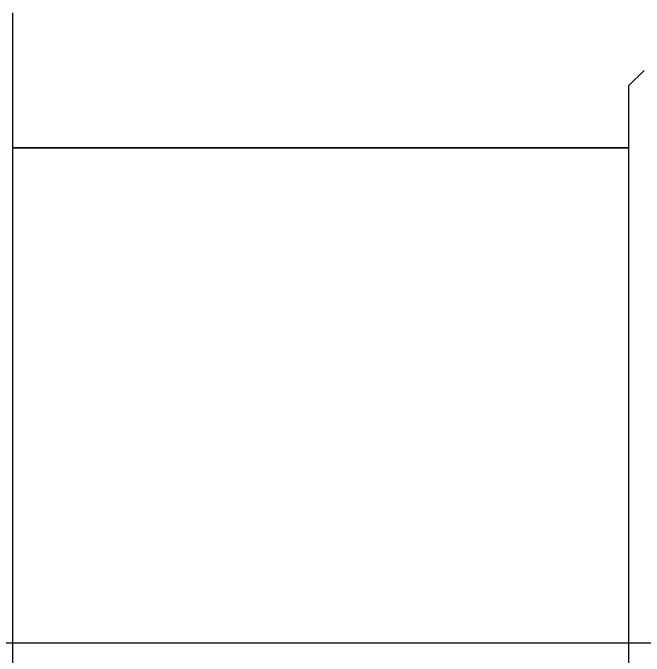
# Model space of a CAD drawing. Header units: millimetres. Extents: x 0 to 3800, y -67 to 2530.
# Drawn here: x 3337.4 to 3358.34, y 953.71 to 975.04 of the extents above; entities that cross this region are included whole.
import ezdxf
from ezdxf.lldxf.tags import DXFTag

# ---------------------------------------------------------------- set-up
doc = ezdxf.new("R2010")
doc.units = ezdxf.units.MM
doc.layers.add('내부선 및 부속', color=4, linetype='Continuous')
doc.layers.add('중심선', color=1, linetype='DASHED')
tags = doc.linetypes.add('DASHDOT', pattern=[70, 31, -13, 13, -13]).pattern_tags.tags
tags[10:11] = [DXFTag(74, 4), DXFTag(75, 0), DXFTag(340, '0'), DXFTag(46, 0.0), DXFTag(50, 0.0), DXFTag(44, 0.0), DXFTag(45, 0.0)]
tags[8:9] = [DXFTag(74, 4), DXFTag(75, 0), DXFTag(340, '0'), DXFTag(46, 0.0), DXFTag(50, 0.0), DXFTag(44, 0.0), DXFTag(45, 0.0)]
tags[6:7] = [DXFTag(74, 4), DXFTag(75, 0), DXFTag(340, '0'), DXFTag(46, 0.0), DXFTag(50, 0.0), DXFTag(44, 0.0), DXFTag(45, 0.0)]
tags[4:5] = [DXFTag(74, 4), DXFTag(75, 0), DXFTag(340, '0'), DXFTag(46, 0.0), DXFTag(50, 0.0), DXFTag(44, 0.0), DXFTag(45, 0.0)]
tags = doc.linetypes.add('DASHED', pattern=[25.72, 12.86, -12.86]).pattern_tags.tags
tags[6:7] = [DXFTag(74, 4), DXFTag(75, 0), DXFTag(340, '0'), DXFTag(46, 0.0), DXFTag(50, 0.0), DXFTag(44, 0.0), DXFTag(45, 0.0)]
tags[4:5] = [DXFTag(74, 4), DXFTag(75, 0), DXFTag(340, '0'), DXFTag(46, 0.0), DXFTag(50, 0.0), DXFTag(44, 0.0), DXFTag(45, 0.0)]

msp = doc.modelspace()

# ---------------------------------------------------------------- linework, layer by layer
at = {"layer": '내부선 및 부속', "linetype": 'Continuous'}
for p, q in [((3337.4, 933.237), (3337.4, 975.035)), ((3357.825, 972.614), (3358.339, 973.127)), ((3357.825, 972.614), (3357.825, 935.658)), ((3337.4, 970.561), (3357.825, 970.561)), ((3357.825, 970.561), (3337.4, 970.561))]:
    msp.add_line(p, q, dxfattribs=at)
at = {"layer": '중심선', "linetype": 'DASHDOT'}
msp.add_line((3408.126, 954.136), (3224.763, 954.136), dxfattribs=at)

doc.saveas('drawing.dxf')
